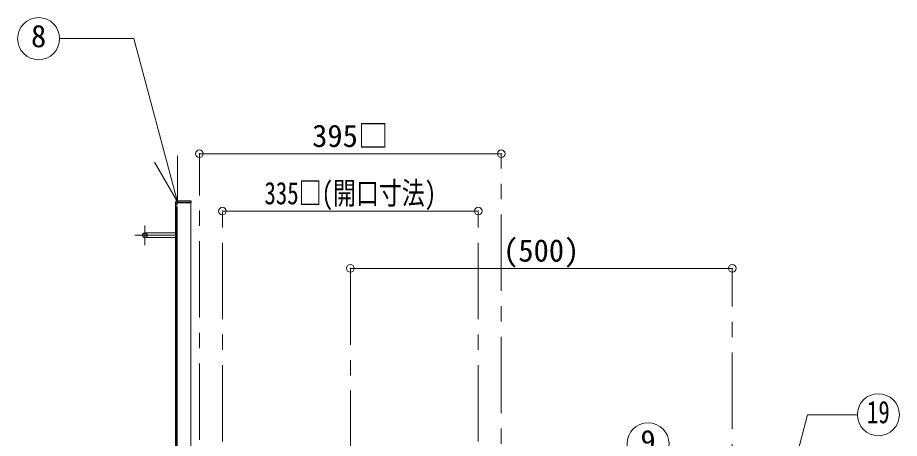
# Model space of a CAD drawing. Units: millimetres at full size, sheet at 1:20; details may follow other scales. Extents: x -4246 to 3854, y -2716 to 2904.
# Drawn here: x -3431 to -2277, y -169 to 381 of the extents above; entities that cross this region are included whole.
import ezdxf
from ezdxf.enums import TextEntityAlignment as Align

# ---------------------------------------------------------------- set-up
doc = ezdxf.new("R2010")
doc.units = ezdxf.units.MM
doc.header["$LTSCALE"] = 20
doc.header["$PDMODE"] = 32
doc.header["$PDSIZE"] = 10
doc.linetypes.add('CHAIN1', pattern=[8, 5, -1, 1, -1])
doc.layers.add('0-0', color=7, linetype='Continuous', lineweight=9)
doc.styles.add('ＭＳ ゴシック', font='')
doc.styles.get('ＭＳ ゴシック').set_extended_font_data('MS Gothic')

msp = doc.modelspace()

# ---------------------------------------------------------------- linework, layer by layer
at = {"layer": '0-0', "lineweight": 18}
for p, q in [((-3222.07, 140.49), (-3222.07, 200.49)), ((-3222.07, 140.49), (-3252.07, 192.46)), ((-3224.6, 137.88), (-3224.6, 133.38)), ((-3222.6, 137.88), (-3222.6, 133.38)), ((-3264.6, 99.63), (-3224.6, 99.63)), ((-3264.6, 93.63), (-3224.6, 93.63)), ((-2463.36, -386.12), (-2396.91, -138.15)), ((-2331.82, -138.15), (-2396.91, -138.15))]:
    msp.add_line(p, q, dxfattribs=at)
at = {"layer": '0-0', "color": 4, "linetype": 'CHAIN1'}
for p, q in [((-3193.1, -331.17), (-3193.1, 203.33)), ((-2798.1, -296.17), (-2798.1, 203.33)), ((-3163.1, -333.17), (-3163.1, 128.33)), ((-2828.1, -333.17), (-2828.1, 128.33)), ((-3264.6, 109.63), (-3264.6, 83.63)), ((-3277.6, 96.63), (-3224.6, 96.63)), ((-2995.6, 53.33), (-2995.6, -1790.67)), ((-2495.6, -476.67), (-2495.6, 53.33))]:
    msp.add_line(p, q, dxfattribs=at)
at = {"layer": '0-0', "color": 4}
for p, q in [((-3193.1, 203.33), (-2798.1, 203.33)), ((-3204.6, 139.63), (-3204.6, -271.37)), ((-2828.1, 128.33), (-3163.1, 128.33)), ((-2495.6, 53.33), (-2995.6, 53.33))]:
    msp.add_line(p, q, dxfattribs=at)
at = {"layer": '0-0', "color": 5, "lineweight": 25}
for p, q in [((-3224.6, 139.63), (-3224.6, 137.88)), ((-3222.6, 141.63), (-3204.6, 141.63)), ((-3222.6, 138.63), (-3222.6, 137.88)), ((-3221.6, 139.63), (-3204.6, 139.63)), ((-3204.6, 141.63), (-3204.6, 139.63)), ((-3224.6, 137.88), (-3222.6, 137.88)), ((-3224.6, 133.38), (-3222.6, 133.38)), ((-3224.6, 133.38), (-3224.6, -271.37)), ((-3222.6, 133.38), (-3222.6, -270.37))]:
    msp.add_line(p, q, dxfattribs=at)
at = {"layer": '0-0', "lineweight": 18}
msp.add_lwpolyline([(-3222.07, 140.49), (-3279.25, 353.89), (-3376.17, 353.89)], dxfattribs=at)
for centre in [(-3403.67, 353.89), (-2304.32, -138.15), (-2605.84, -176.18)]:
    msp.add_circle(centre, 27.5, dxfattribs=at)
at = {"layer": '0-0', "color": 5, "lineweight": 25}
msp.add_circle((-3264.6, 96.63), 3, dxfattribs=at)
for centre, radius in [((-3222.6, 139.63), 2), ((-3221.6, 138.63), 1)]:
    msp.add_arc(centre, radius, 90, 180, dxfattribs=at)
at = {"layer": '0-0', "color": 1}
for p in [(-3193.1, 203.33), (-2798.1, 203.33), (-3163.1, 128.33), (-2828.1, 128.33), (-2995.6, 53.33), (-2495.6, 53.33)]:
    msp.add_point(p, dxfattribs=at)

# ---------------------------------------------------------------- texts
at = {"layer": '0-0', "style": 'ＭＳ ゴシック'}
for s, p in [('8', (-3413.67, 333.89)), ('395□', (-3045.6, 203.33)), ('(500)', (-2795.6, 53.33)), ('9', (-2615.84, -196.18))]:
    msp.add_text(s, height=29.33, dxfattribs=at).set_placement(p, align=Align.BOTTOM_LEFT)
at = {"layer": '0-0', "style": 'ＭＳ ゴシック', "width": 0.75}
for s, p in [('335□(開口寸法)', (-3108.1, 128.33)), ('19', (-2319.32, -158.15))]:
    msp.add_text(s, height=29.33, dxfattribs=at).set_placement(p, align=Align.BOTTOM_LEFT)

doc.saveas('drawing.dxf')
